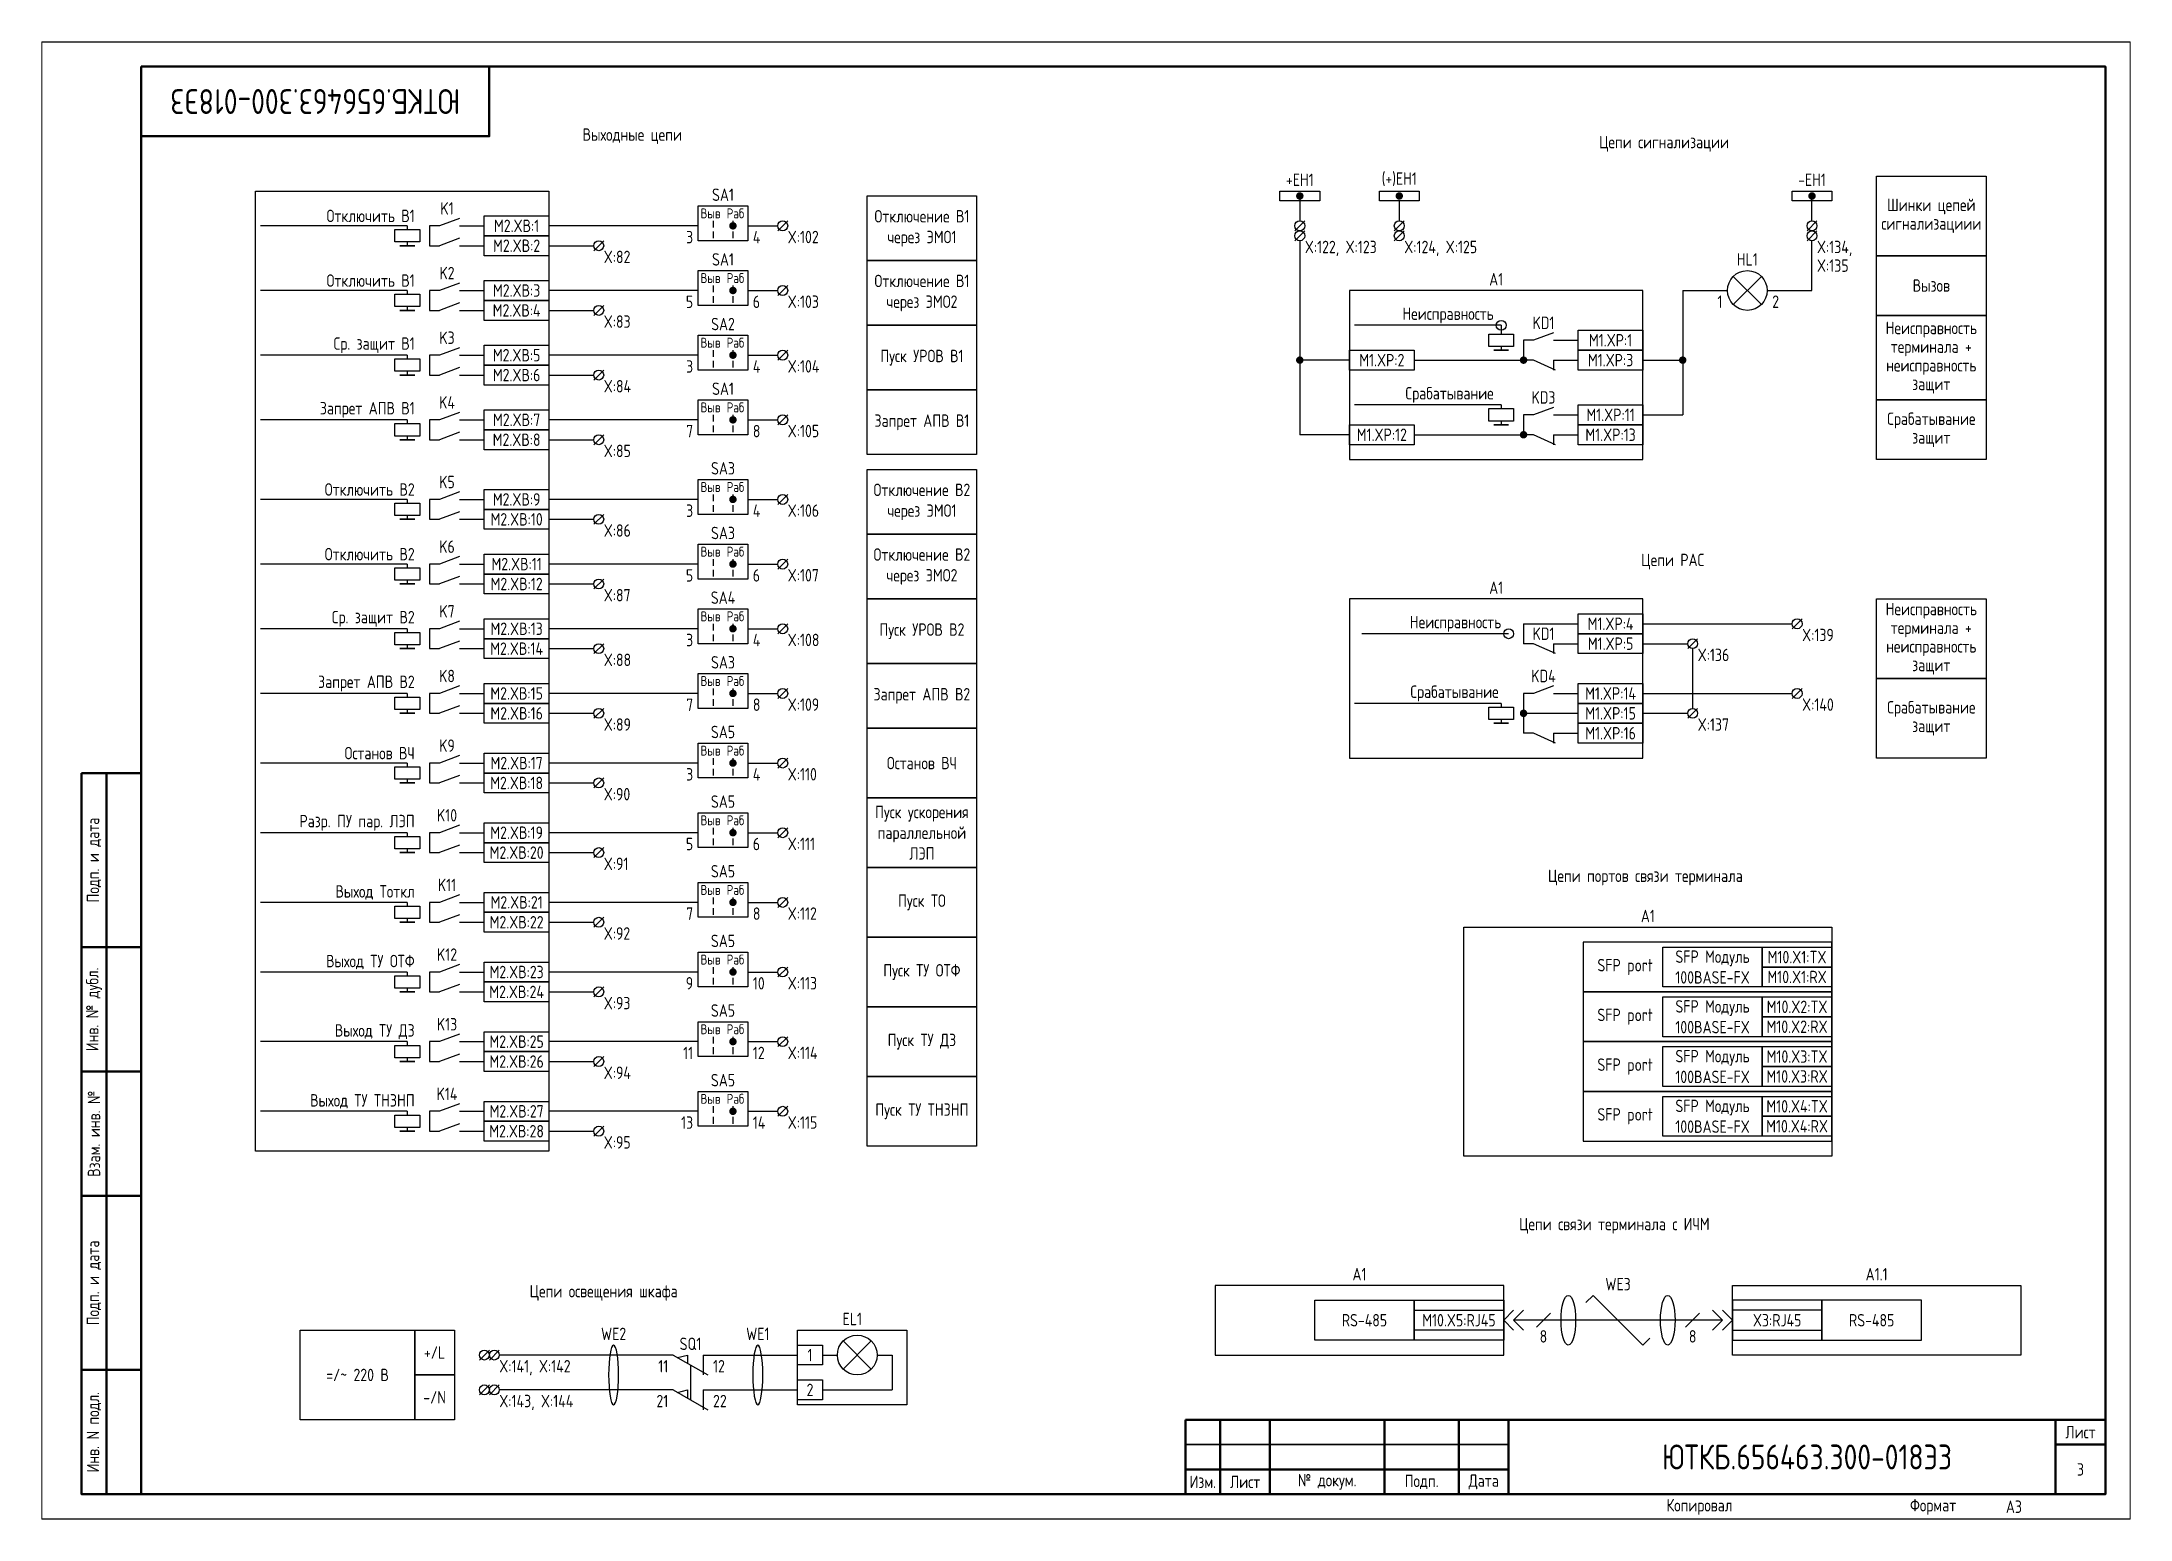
# Paper-space layout 'Лист3' of a CAD drawing. Header units: millimetres, sheet in inches. Extents: x 77.7 to 101.3, y 96.7 to 113.3.
# The model-space entities are those that its viewports show. They can reach past a viewport. Long polylines and large blocks are cut down to what shows.
import ezdxf

# ---------------------------------------------------------------- set-up
doc = ezdxf.new("R2010")
doc.units = ezdxf.units.MM
doc.styles.add('Gost_type_A', font='GOST_A.TTF')

# ---------------------------------------------------------------- blocks, each defined once
blk = doc.blocks.new('Штамп угловой верхний')
at = {"lineweight": 50}
blk.add_lwpolyline([(0, 0), (70, 0), (70, -14), (0, -14)], close=True, dxfattribs=at)
blk = doc.blocks.new('Формат_А3')
blk.add_lwpolyline([(-420, 297), (0, 297), (0, 0), (-420, 0)], close=True)
at = {"lineweight": 50}
blk.add_lwpolyline([(-400, 292), (-5, 292), (-5, 5), (-400, 5)], close=True, dxfattribs=at)
blk = doc.blocks.new('Штамп левый нижний')
at = {"lineweight": 50}
for points in [[(-12, 145), (-7, 145), (-7, 110), (-12, 110)], [(-7, 145), (0, 145), (0, 110), (-7, 110)], [(-12, 110), (-7, 110), (-7, 85), (-12, 85)], [(-7, 110), (0, 110), (0, 85), (-7, 85)], [(-12, 85), (-7, 85), (-7, 60), (-12, 60)], [(-7, 85), (0, 85), (0, 60), (-7, 60)], [(-12, 60), (-7, 60), (-7, 25), (-12, 25)], [(-7, 60), (0, 60), (0, 25), (-7, 25)], [(-12, 25), (-7, 25), (-7, 0), (-12, 0)], [(-7, 25), (0, 25), (0, 0), (-7, 0)]]:
    blk.add_lwpolyline(points, close=True, dxfattribs=at)
at = {"char_height": 2.5, "attachment_point": 5, "rotation": 90, "style": 'Gost_type_A'}
for s, insert, width in [('Подп. и дата', (-9.5, 127.5), 35), ('Инв. № дубл.', (-9.5, 97.5), 25), ('Взам. инв. №', (-9.5, 72.5), 25), ('Подп. и дата', (-9.5, 42.5), 35), ('Инв. N подл.', (-9.5, 12.5), 25)]:
    blk.add_mtext(s, dxfattribs=dict(at, insert=insert, width=width))
blk = doc.blocks.new('Штамп малый нижний')
at = {"lineweight": 50}
for points in [[(-185, 15), (-178, 15), (-178, 5), (-185, 5)], [(-178, 15), (-168, 15), (-168, 5), (-178, 5)], [(-168, 15), (-145, 15), (-145, 5), (-168, 5)], [(-145, 15), (-130, 15), (-130, 5), (-145, 5)], [(-130, 15), (-120, 15), (-120, 5), (-130, 5)], [(-120, 15), (-10, 15), (-10, 0), (-120, 0)], [(-10, 15), (0, 15), (0, 10), (-10, 10)], [(-10, 10), (0, 10), (0, 0), (-10, 0)], [(-185, 5), (-178, 5), (-178, 0), (-185, 0)], [(-178, 5), (-168, 5), (-168, 0), (-178, 0)], [(-168, 5), (-145, 5), (-145, 0), (-168, 0)], [(-145, 5), (-130, 5), (-130, 0), (-145, 0)], [(-130, 5), (-120, 5), (-120, 0), (-130, 0)]]:
    blk.add_lwpolyline(points, close=True, dxfattribs=at)
for points in [[(-185, 15), (-178, 15), (-178, 10), (-185, 10)], [(-178, 15), (-168, 15), (-168, 10), (-178, 10)], [(-168, 15), (-145, 15), (-145, 10), (-168, 10)], [(-145, 15), (-130, 15), (-130, 10), (-145, 10)], [(-130, 15), (-120, 15), (-120, 10), (-130, 10)], [(-185, 10), (-178, 10), (-178, 5), (-185, 5)], [(-178, 10), (-168, 10), (-168, 5), (-178, 5)], [(-168, 10), (-145, 10), (-145, 5), (-168, 5)], [(-145, 10), (-130, 10), (-130, 5), (-145, 5)], [(-130, 10), (-120, 10), (-120, 5), (-130, 5)]]:
    blk.add_lwpolyline(points, close=True)
at = {"char_height": 2.5, "style": 'Gost_type_A'}
for s, insert, width, attachment_point in [('Лист', (-5, 12.5), 10, 5), ('Изм.', (-181.5, 2.5), 7, 5), ('Лист', (-173, 2.5), 10, 5), ('№ докум.', (-156.5, 2.5), 23, 5), ('Подп.', (-137.5, 2.5), 15, 5), ('Дата', (-125, 2.5), 10, 5), ('Копировал', (-75, -2.53), 13.1202, 6), ('Формат', (-30, -2.53), 13.1202, 6)]:
    blk.add_mtext(s, dxfattribs=dict(at, insert=insert, width=width, attachment_point=attachment_point))
blk = doc.blocks.new('POINT')
at = {"const_width": 0.75}
blk.add_lwpolyline([(-0.375, 0, 1), (0.375, 0, 1)], format="xyb", close=True, dxfattribs=at)
blk = doc.blocks.new('Шинка')
blk.add_lwpolyline([(-4, 1), (4, 1), (4, -1), (-4, -1)], close=True)
blk.add_blockref('POINT', (0, 0))
blk = doc.blocks.new('Переключатель_положение')
for p, q in [((2, 1), (2, -0.34)), ((2, -1.14), (2, -2.49))]:
    blk.add_line(p, q)

msp = doc.modelspace()

# ---------------------------------------------------------------- linework, layer by layer
for p, q in [((1093, 266), (1093, 261)), ((1113, 265), (1113, 261)), ((1196, 261), (1196, 266)), ((990.01, 261), (988.01, 259)), ((1094, 261), (1092, 259)), ((1114, 261), (1112, 259)), ((1197, 261), (1195, 259)), ((913.5, 260), (884, 260)), ((913.5, 260), (913.5, 259.25)), ((913.5, 256.75), (913.5, 256)), ((972, 260), (942, 260)), ((953.01, 257), (951.01, 255)), ((1094, 259), (1092, 257)), ((1093, 257), (1093, 218)), ((1114, 259), (1112, 257)), ((1197, 259), (1195, 257)), ((1196, 259), (1196, 259.01)), ((1196, 259), (1196, 259.01)), ((1196, 247), (1196, 257)), ((942, 256), (951, 256)), ((990.01, 248), (988.01, 246)), ((1180.17, 249.83), (1185.83, 244.17)), ((1185.83, 249.83), (1180.17, 244.17)), ((913.5, 247), (884, 247)), ((913.5, 247), (913.5, 246.25)), ((913.5, 243.75), (913.5, 243)), ((972, 247), (942, 247)), ((953.01, 244), (951.01, 242)), ((1170, 247), (1179, 247)), ((1170, 247), (1170, 222)), ((1187, 247), (1196, 247)), ((942, 243), (951, 243)), ((1133.5, 240), (1104, 240)), ((1133.5, 240), (1133.5, 238.25)), ((1133.5, 235.75), (1133.5, 235)), ((913.5, 234), (884, 234)), ((913.5, 234), (913.5, 233.25)), ((972, 234), (942, 234)), ((953.01, 231), (951.01, 229)), ((990.01, 235), (988.01, 233)), ((1103, 233), (1093, 233)), ((1144, 233), (1144, 231)), ((1162, 233), (1170, 233)), ((913.5, 230.75), (913.5, 230)), ((942, 230), (951, 230)), ((1133.5, 224), (1104, 224)), ((1133.5, 224), (1133.5, 223.25)), ((913.5, 221), (884, 221)), ((913.5, 221), (913.5, 220.25)), ((972, 221), (942, 221)), ((990.01, 222), (988.01, 220)), ((1133.5, 220.75), (1133.5, 220)), ((1162, 222), (1170, 222)), ((913.5, 217.75), (913.5, 217)), ((942, 217), (951, 217)), ((953.01, 218), (951.01, 216)), ((1103, 218), (1093, 218)), ((1144, 218), (1144, 216)), ((990.01, 206), (988.01, 204)), ((913.5, 205), (884, 205)), ((913.5, 205), (913.5, 204.25)), ((913.5, 201.75), (913.5, 201)), ((972, 205), (942, 205)), ((953.01, 202), (951.01, 200)), ((942, 201), (951, 201)), ((913.5, 192), (884, 192)), ((913.5, 192), (913.5, 191.25)), ((972, 192), (942, 192)), ((953.01, 189), (951.01, 187)), ((990.01, 193), (988.01, 191)), ((913.5, 188.75), (913.5, 188)), ((942, 188), (951, 188)), ((1194.01, 181), (1192.01, 179)), ((913.5, 179), (884, 179)), ((913.5, 179), (913.5, 178.25)), ((972, 179), (942, 179)), ((990.01, 180), (988.01, 178)), ((1135, 178), (1105.5, 178)), ((1138, 180), (1138, 176)), ((1162, 180), (1192, 180)), ((1173, 177), (1171, 175)), ((913.5, 175.75), (913.5, 175)), ((942, 175), (951, 175)), ((953.01, 176), (951.01, 174)), ((1144, 176), (1144, 174)), ((1162, 176), (1171, 176)), ((1172, 175), (1172, 163)), ((913.5, 166), (884, 166)), ((913.5, 166), (913.5, 165.25)), ((972, 166), (942, 166)), ((990.01, 167), (988.01, 165)), ((1133.5, 164), (1104, 164)), ((1133.5, 164), (1133.5, 163.25)), ((1162, 166), (1192, 166)), ((1194.01, 167), (1192.01, 165)), ((913.5, 162.75), (913.5, 162)), ((942, 162), (951, 162)), ((953.01, 163), (951.01, 161)), ((1133.5, 160.75), (1133.5, 160)), ((1162, 162), (1171, 162)), ((1173, 163), (1171, 161)), ((1144, 158), (1144, 156)), ((913.5, 152), (884, 152)), ((913.5, 152), (913.5, 151.25)), ((972, 152), (942, 152)), ((990.01, 153), (988.01, 151)), ((913.5, 148.75), (913.5, 148)), ((942, 148), (951, 148)), ((953.01, 149), (951.01, 147)), ((990.01, 139), (988.01, 137)), ((913.5, 138), (884, 138)), ((913.5, 138), (913.5, 137.25)), ((913.5, 134.75), (913.5, 134)), ((972, 138), (942, 138)), ((953.01, 135), (951.01, 133)), ((942, 134), (951, 134)), ((913.5, 124), (884, 124)), ((913.5, 124), (913.5, 123.25)), ((972, 124), (942, 124)), ((990.01, 125), (988.01, 123)), ((913.5, 120.75), (913.5, 120)), ((942, 120), (951, 120)), ((953.01, 121), (951.01, 119)), ((913.5, 110), (884, 110)), ((913.5, 110), (913.5, 109.25)), ((972, 110), (942, 110)), ((990.01, 111), (988.01, 109)), ((913.5, 106.75), (913.5, 106)), ((942, 106), (951, 106)), ((953.01, 107), (951.01, 105)), ((990.01, 97), (988.01, 95)), ((913.5, 96), (884, 96)), ((913.5, 96), (913.5, 95.25)), ((913.5, 92.75), (913.5, 92)), ((972, 96), (942, 96)), ((953.01, 93), (951.01, 91)), ((942, 92), (951, 92)), ((913.5, 82), (884, 82)), ((913.5, 82), (913.5, 81.25)), ((972, 82), (942, 82)), ((990.01, 83), (988.01, 81)), ((913.5, 78.75), (913.5, 78)), ((942, 78), (951, 78)), ((953.01, 79), (951.01, 77)), ((1134, 40), (1136, 42)), ((1134, 40), (1136, 42)), ((1136, 40), (1138, 42)), ((1136, 40), (1138, 42)), ((1150.53, 43.53), (1152, 45)), ((1152, 45), (1162, 35)), ((1178, 40), (1176, 42)), ((1178, 40), (1176, 42)), ((1180, 40), (1178, 42)), ((1180, 40), (1178, 42)), ((1134, 40), (1136, 38)), ((1134, 40), (1136, 38)), ((1178, 40), (1136, 40)), ((1136, 40), (1138, 38)), ((1136, 40), (1138, 38)), ((1143.41, 41.41), (1140.59, 38.59)), ((1173.41, 41.41), (1170.59, 38.59)), ((1178, 40), (1176, 38)), ((1178, 40), (1176, 38)), ((1180, 40), (1178, 38)), ((1180, 40), (1178, 38)), ((930.01, 34), (928.01, 32)), ((932.01, 34), (930.01, 32)), ((1001.17, 35.83), (1006.83, 30.17)), ((1006.83, 35.83), (1001.17, 30.17)), ((1162, 35), (1163.41, 36.41)), ((967, 33), (932.01, 33)), ((967, 33), (973.92, 29)), ((967.87, 32.5), (969.87, 33)), ((969.87, 33), (969.87, 31.34)), ((973, 33), (973, 29)), ((973, 33), (992, 33)), ((997, 33), (1000, 33)), ((1008, 33), (1011, 33)), ((1011, 33), (1011, 26)), ((930.01, 27), (928.01, 25)), ((932.01, 27), (930.01, 25)), ((967, 26), (932.01, 26)), ((967, 26), (973.92, 22)), ((967.87, 25.5), (969.87, 26)), ((969.87, 26), (969.87, 24.34)), ((973, 26), (973, 22)), ((973, 26), (992, 26)), ((997, 26), (1011, 26))]:
    msp.add_line(p, q)
at = {"ltscale": 4.32}
for p, q in [((924, 261.5), (920, 260)), ((924, 257.5), (920, 256)), ((924, 248.5), (920, 247)), ((924, 244.5), (920, 243)), ((924, 235.5), (920, 234)), ((1144, 238.5), (1140, 237)), ((924, 231.5), (920, 230)), ((1144.39, 231), (1140, 233)), ((1144, 223.5), (1140, 222)), ((924, 222.5), (920, 221)), ((924, 218.5), (920, 217)), ((1144.39, 216), (1140, 218)), ((924, 206.5), (920, 205)), ((924, 202.5), (920, 201)), ((924, 193.5), (920, 192)), ((924, 189.5), (920, 188)), ((924, 180.5), (920, 179)), ((924, 176.5), (920, 175)), ((1144.39, 174), (1140, 176)), ((924, 167.5), (920, 166)), ((1144, 167.5), (1140, 166)), ((924, 163.5), (920, 162)), ((1144.39, 156), (1140, 158)), ((924, 153.5), (920, 152)), ((924, 149.5), (920, 148)), ((924, 139.5), (920, 138)), ((924, 135.5), (920, 134)), ((924, 125.5), (920, 124)), ((924, 121.5), (920, 120)), ((924, 111.5), (920, 110)), ((924, 107.5), (920, 106)), ((924, 97.5), (920, 96)), ((924, 93.5), (920, 92)), ((924, 83.5), (920, 82)), ((924, 79.5), (920, 78))]:
    msp.add_line(p, q, dxfattribs=at)
at = {"ltscale": 1.08}
for p, q in [((920, 260), (918, 260)), ((918, 260), (918, 256)), ((924, 260), (929, 260)), ((918, 256), (920, 256)), ((924, 256), (929, 256)), ((920, 247), (918, 247)), ((918, 247), (918, 243)), ((924, 247), (929, 247)), ((918, 243), (920, 243)), ((924, 243), (929, 243)), ((1140, 237), (1138, 237)), ((1138, 237), (1138, 233)), ((1144, 237), (1149, 237)), ((920, 234), (918, 234)), ((918, 234), (918, 230)), ((924, 234), (929, 234)), ((1116, 233), (1138, 233)), ((1140, 233), (1138, 233)), ((1144, 233), (1149, 233)), ((918, 230), (920, 230)), ((924, 230), (929, 230)), ((920, 221), (918, 221)), ((918, 221), (918, 217)), ((924, 221), (929, 221)), ((1140, 222), (1138, 222)), ((1138, 222), (1138, 218)), ((1144, 222), (1149, 222)), ((918, 217), (920, 217)), ((924, 217), (929, 217)), ((1116, 218), (1138, 218)), ((1140, 218), (1138, 218)), ((1144, 218), (1149, 218)), ((920, 205), (918, 205)), ((918, 205), (918, 201)), ((924, 205), (929, 205)), ((918, 201), (920, 201)), ((924, 201), (929, 201)), ((920, 192), (918, 192)), ((918, 192), (918, 188)), ((924, 192), (929, 192)), ((918, 188), (920, 188)), ((924, 188), (929, 188)), ((920, 179), (918, 179)), ((918, 179), (918, 175)), ((924, 179), (929, 179)), ((1138, 180), (1149, 180)), ((918, 175), (920, 175)), ((924, 175), (929, 175)), ((1140, 176), (1138, 176)), ((1144, 176), (1149, 176)), ((920, 166), (918, 166)), ((918, 166), (918, 162)), ((924, 166), (929, 166)), ((1140, 166), (1138, 166)), ((1138, 166), (1138, 158)), ((1144, 166), (1149, 166)), ((918, 162), (920, 162)), ((924, 162), (929, 162)), ((1138, 162), (1149, 162)), ((1140, 158), (1138, 158)), ((1144, 158), (1149, 158)), ((920, 152), (918, 152)), ((918, 152), (918, 148)), ((924, 152), (929, 152)), ((918, 148), (920, 148)), ((924, 148), (929, 148)), ((920, 138), (918, 138)), ((918, 138), (918, 134)), ((924, 138), (929, 138)), ((918, 134), (920, 134)), ((924, 134), (929, 134)), ((920, 124), (918, 124)), ((918, 124), (918, 120)), ((924, 124), (929, 124)), ((918, 120), (920, 120)), ((924, 120), (929, 120)), ((920, 110), (918, 110)), ((918, 110), (918, 106)), ((924, 110), (929, 110)), ((918, 106), (920, 106)), ((924, 106), (929, 106)), ((920, 96), (918, 96)), ((918, 96), (918, 92)), ((924, 96), (929, 96)), ((918, 92), (920, 92)), ((924, 92), (929, 92)), ((920, 82), (918, 82)), ((918, 82), (918, 78)), ((924, 82), (929, 82)), ((918, 78), (920, 78)), ((924, 78), (929, 78))]:
    msp.add_line(p, q, dxfattribs=at)
at = {"ltscale": 4}
for p, q in [((982, 260), (988.01, 260)), ((982, 247), (988.01, 247)), ((982, 234), (988.01, 234)), ((982, 221), (988.01, 221)), ((982, 205), (988.01, 205)), ((982, 192), (988.01, 192)), ((982, 179), (988.01, 179)), ((982, 166), (988.01, 166)), ((982, 152), (988.01, 152)), ((982, 138), (988.01, 138)), ((982, 124), (988.01, 124)), ((982, 110), (988.01, 110)), ((982, 96), (988.01, 96)), ((982, 82), (988.01, 82))]:
    msp.add_line(p, q, dxfattribs=at)
at = {"ltscale": 0.5}
msp.add_line((970.46, 31), (970.46, 24), dxfattribs=at)
for points in [[(1231, 254), (1209, 254), (1209, 270), (1231, 270)], [(883, 267), (942, 267), (942, 74), (883, 74)], [(1006, 266), (1028, 266), (1028, 253), (1006, 253)], [(929, 262), (942, 262), (942, 258), (929, 258)], [(972, 264), (982, 264), (982, 257), (972, 257)], [(916, 259.25), (916, 256.75), (911, 256.75), (911, 259.25)], [(929, 258), (942, 258), (942, 254), (929, 254)], [(915, 256), (912, 256)], [(1006, 253), (1028, 253), (1028, 240), (1006, 240)], [(1231, 242), (1209, 242), (1209, 254), (1231, 254)], [(929, 249), (942, 249), (942, 245), (929, 245)], [(972, 251), (982, 251), (982, 244), (972, 244)], [(916, 246.25), (916, 243.75), (911, 243.75), (911, 246.25)], [(929, 245), (942, 245), (942, 241), (929, 241)], [(1103, 213), (1162, 213), (1162, 247), (1103, 247)], [(915, 243), (912, 243)], [(1006, 240), (1028, 240), (1028, 227), (1006, 227)], [(1231, 225), (1209, 225), (1209, 242), (1231, 242)], [(929, 236), (942, 236), (942, 232), (929, 232)], [(972, 238), (982, 238), (982, 231), (972, 231)], [(1136, 238.25), (1136, 235.75), (1131, 235.75), (1131, 238.25)], [(1149, 239), (1162, 239), (1162, 235), (1149, 235)], [(916, 233.25), (916, 230.75), (911, 230.75), (911, 233.25)], [(929, 232), (942, 232), (942, 228), (929, 228)], [(1103, 235), (1116, 235), (1116, 231), (1103, 231)], [(1135, 235), (1132, 235)], [(1149, 235), (1162, 235), (1162, 231), (1149, 231)], [(915, 230), (912, 230)], [(1006, 227), (1028, 227), (1028, 214), (1006, 214)], [(929, 223), (942, 223), (942, 219), (929, 219)], [(972, 225), (982, 225), (982, 218), (972, 218)], [(1136, 223.25), (1136, 220.75), (1131, 220.75), (1131, 223.25)], [(1149, 224), (1162, 224), (1162, 220), (1149, 220)], [(1231, 213), (1209, 213), (1209, 225), (1231, 225)], [(916, 220.25), (916, 217.75), (911, 217.75), (911, 220.25)], [(929, 219), (942, 219), (942, 215), (929, 215)], [(1103, 220), (1116, 220), (1116, 216), (1103, 216)], [(1135, 220), (1132, 220)], [(1149, 220), (1162, 220), (1162, 216), (1149, 216)], [(915, 217), (912, 217)], [(1006, 211), (1028, 211), (1028, 198), (1006, 198)], [(929, 207), (942, 207), (942, 203), (929, 203)], [(972, 209), (982, 209), (982, 202), (972, 202)], [(916, 204.25), (916, 201.75), (911, 201.75), (911, 204.25)], [(929, 203), (942, 203), (942, 199), (929, 199)], [(915, 201), (912, 201)], [(1006, 198), (1028, 198), (1028, 185), (1006, 185)], [(929, 194), (942, 194), (942, 190), (929, 190)], [(972, 196), (982, 196), (982, 189), (972, 189)], [(916, 191.25), (916, 188.75), (911, 188.75), (911, 191.25)], [(929, 190), (942, 190), (942, 186), (929, 186)], [(915, 188), (912, 188)], [(1006, 185), (1028, 185), (1028, 172), (1006, 172)], [(1103, 153), (1162, 153), (1162, 185), (1103, 185)], [(1231, 169), (1209, 169), (1209, 185), (1231, 185)], [(929, 181), (942, 181), (942, 177), (929, 177)], [(972, 183), (982, 183), (982, 176), (972, 176)], [(1149, 182), (1162, 182), (1162, 178), (1149, 178)], [(916, 178.25), (916, 175.75), (911, 175.75), (911, 178.25)], [(929, 177), (942, 177), (942, 173), (929, 173)], [(1149, 178), (1162, 178), (1162, 174), (1149, 174)], [(915, 175), (912, 175)], [(929, 168), (942, 168), (942, 164), (929, 164)], [(972, 170), (982, 170), (982, 163), (972, 163)], [(1006, 172), (1028, 172), (1028, 159), (1006, 159)], [(1149, 168), (1162, 168), (1162, 164), (1149, 164)], [(1231, 153), (1209, 153), (1209, 169), (1231, 169)], [(916, 165.25), (916, 162.75), (911, 162.75), (911, 165.25)], [(929, 164), (942, 164), (942, 160), (929, 160)], [(1149, 164), (1162, 164), (1162, 160), (1149, 160)], [(915, 162), (912, 162)], [(1136, 163.25), (1136, 160.75), (1131, 160.75), (1131, 163.25)], [(1135, 160), (1132, 160)], [(1149, 160), (1162, 160), (1162, 156), (1149, 156)], [(972, 156), (982, 156), (982, 149), (972, 149)], [(1006, 159), (1028, 159), (1028, 145), (1006, 145)], [(916, 151.25), (916, 148.75), (911, 148.75), (911, 151.25)], [(929, 154), (942, 154), (942, 150), (929, 150)], [(915, 148), (912, 148)], [(929, 150), (942, 150), (942, 146), (929, 146)], [(1006, 145), (1028, 145), (1028, 131), (1006, 131)], [(929, 140), (942, 140), (942, 136), (929, 136)], [(972, 142), (982, 142), (982, 135), (972, 135)], [(916, 137.25), (916, 134.75), (911, 134.75), (911, 137.25)], [(929, 136), (942, 136), (942, 132), (929, 132)], [(915, 134), (912, 134)], [(1006, 131), (1028, 131), (1028, 117), (1006, 117)], [(929, 126), (942, 126), (942, 122), (929, 122)], [(972, 128), (982, 128), (982, 121), (972, 121)], [(916, 123.25), (916, 120.75), (911, 120.75), (911, 123.25)], [(929, 122), (942, 122), (942, 118), (929, 118)], [(915, 120), (912, 120)], [(1126, 119), (1200, 119), (1200, 73), (1126, 73)], [(972, 114), (982, 114), (982, 107), (972, 107)], [(1006, 117), (1028, 117), (1028, 103), (1006, 103)], [(1150, 106), (1200, 106), (1200, 116), (1150, 116)], [(1166, 115), (1186, 115), (1186, 107), (1166, 107)], [(1186, 115), (1200, 115), (1200, 111), (1186, 111)], [(916, 109.25), (916, 106.75), (911, 106.75), (911, 109.25)], [(929, 112), (942, 112), (942, 108), (929, 108)], [(1186, 111), (1200, 111), (1200, 107), (1186, 107)], [(915, 106), (912, 106)], [(929, 108), (942, 108), (942, 104), (929, 104)], [(1150, 96), (1200, 96), (1200, 106), (1150, 106)], [(1166, 105), (1186, 105), (1186, 97), (1166, 97)], [(1186, 105), (1200, 105), (1200, 101), (1186, 101)], [(1006, 103), (1028, 103), (1028, 89), (1006, 89)], [(1186, 101), (1200, 101), (1200, 97), (1186, 97)], [(929, 98), (942, 98), (942, 94), (929, 94)], [(972, 100), (982, 100), (982, 93), (972, 93)], [(916, 95.25), (916, 92.75), (911, 92.75), (911, 95.25)], [(929, 94), (942, 94), (942, 90), (929, 90)], [(1150, 86), (1200, 86), (1200, 96), (1150, 96)], [(1166, 95), (1186, 95), (1186, 87), (1166, 87)], [(1186, 95), (1200, 95), (1200, 91), (1186, 91)], [(915, 92), (912, 92)], [(1006, 89), (1028, 89), (1028, 75), (1006, 75)], [(1186, 91), (1200, 91), (1200, 87), (1186, 87)], [(929, 84), (942, 84), (942, 80), (929, 80)], [(972, 86), (982, 86), (982, 79), (972, 79)], [(1150, 76), (1200, 76), (1200, 86), (1150, 86)], [(1166, 85), (1186, 85), (1186, 77), (1166, 77)], [(1186, 85), (1200, 85), (1200, 81), (1186, 81)], [(916, 81.25), (916, 78.75), (911, 78.75), (911, 81.25)], [(929, 80), (942, 80), (942, 76), (929, 76)], [(1186, 81), (1200, 81), (1200, 77), (1186, 77)], [(915, 78), (912, 78)], [(1076, 33), (1134, 33), (1134, 47), (1076, 47)], [(1238, 33), (1180, 33), (1180, 47), (1238, 47)], [(1096, 44), (1116, 44), (1116, 36), (1096, 36)], [(1116, 44), (1134, 44), (1134, 36), (1116, 36)], [(1116, 42), (1134, 42), (1134, 38), (1116, 38)], [(1198, 44), (1180, 44), (1180, 36), (1198, 36)], [(1198, 42), (1180, 42), (1180, 38), (1198, 38)], [(1218, 44), (1198, 44), (1198, 36), (1218, 36)], [(915, 20), (892, 20), (892, 38), (915, 38)], [(923, 29), (915, 29), (915, 38), (923, 38)], [(992, 38), (1014, 38), (1014, 23), (992, 23)], [(992, 35), (997, 35), (997, 31), (992, 31)], [(923, 20), (915, 20), (915, 29), (923, 29)], [(992, 28), (997, 28), (997, 24), (992, 24)]]:
    msp.add_lwpolyline(points, close=True)
for centre, radius in [((989.01, 260), 1), ((1093, 260), 1), ((1113, 260), 1), ((1196, 260), 1), ((952.01, 256), 1), ((1093, 258), 1), ((1113, 258), 1), ((1196, 258), 1), ((989.01, 247), 1), ((1183, 247), 4), ((952.01, 243), 1), ((1133.5, 240), 1), ((952.01, 230), 1), ((989.01, 234), 1), ((989.01, 221), 1), ((952.01, 217), 1), ((989.01, 205), 1), ((952.01, 201), 1), ((952.01, 188), 1), ((989.01, 192), 1), ((1193.01, 180), 1), ((989.01, 179), 1), ((1135, 178), 1), ((1172, 176), 1), ((952.01, 175), 1), ((989.01, 166), 1), ((1193.01, 166), 1), ((952.01, 162), 1), ((1172, 162), 1), ((989.01, 152), 1), ((952.01, 148), 1), ((989.01, 138), 1), ((952.01, 134), 1), ((989.01, 124), 1), ((952.01, 120), 1), ((989.01, 110), 1), ((952.01, 106), 1), ((989.01, 96), 1), ((952.01, 92), 1), ((989.01, 82), 1), ((952.01, 78), 1), ((929.01, 33), 1), ((931.01, 33), 1), ((1004, 33), 4), ((929.01, 26), 1), ((931.01, 26), 1)]:
    msp.add_circle(centre, radius)
for centre in [(1147, 40), (1167, 40)]:
    msp.add_ellipse(centre, major_axis=(0, -5), ratio=0.293778)
at = {"extrusion": (0, 0, -1)}
for centre in [(955, 29), (984, 29)]:
    msp.add_ellipse(centre, major_axis=(0, -6), ratio=0.166667, dxfattribs=at)

# ---------------------------------------------------------------- block references
at = {"color": 1}
for name, p in [('Формат_А3', (840, 0)), ('Формат_А3', (1260, 0)), ('Формат_А3', (1680, 0)), ('Штамп левый нижний', (860, 5)), ('Штамп малый нижний', (1255, 5))]:
    msp.add_blockref(name, p, dxfattribs=at)
for name, p in [('Штамп угловой верхний', (860, 292)), ('Шинка', (1093, 266)), ('Шинка', (1113, 266)), ('Шинка', (1196, 266)), ('Переключатель_положение', (973, 260)), ('POINT', (979, 260)), ('Переключатель_положение', (977, 260)), ('Переключатель_положение', (973, 247)), ('Переключатель_положение', (977, 247)), ('POINT', (979, 247)), ('Переключатель_положение', (973, 234)), ('POINT', (979, 234)), ('Переключатель_положение', (977, 234)), ('POINT', (1093, 233)), ('POINT', (1138, 233)), ('POINT', (1170, 233)), ('Переключатель_положение', (973, 221)), ('POINT', (979, 221)), ('Переключатель_положение', (977, 221)), ('POINT', (1138, 218)), ('Переключатель_положение', (973, 205)), ('Переключатель_положение', (977, 205)), ('POINT', (979, 205)), ('Переключатель_положение', (973, 192)), ('POINT', (979, 192)), ('Переключатель_положение', (977, 192)), ('Переключатель_положение', (973, 179)), ('POINT', (979, 179)), ('Переключатель_положение', (977, 179)), ('Переключатель_положение', (973, 166)), ('POINT', (979, 166)), ('Переключатель_положение', (977, 166)), ('POINT', (1138, 162)), ('Переключатель_положение', (973, 152)), ('POINT', (979, 152)), ('Переключатель_положение', (977, 152)), ('Переключатель_положение', (973, 138)), ('POINT', (979, 138)), ('Переключатель_положение', (977, 138)), ('Переключатель_положение', (973, 124)), ('POINT', (979, 124)), ('Переключатель_положение', (977, 124)), ('Переключатель_положение', (973, 110)), ('POINT', (979, 110)), ('Переключатель_положение', (977, 110)), ('Переключатель_положение', (973, 96)), ('POINT', (979, 96)), ('Переключатель_положение', (977, 96)), ('Переключатель_положение', (973, 82)), ('POINT', (979, 82)), ('Переключатель_положение', (977, 82))]:
    msp.add_blockref(name, p)

# ---------------------------------------------------------------- texts
at = {"insert": (895, 285), "char_height": 5, "width": 70, "attachment_point": 5, "rotation": 180, "style": 'Gost_type_A'}
msp.add_mtext('ЮТКБ.656463.300-018Э3', dxfattribs=at)
at = {"char_height": 2.5, "style": 'Gost_type_A'}
for s, insert, width, attachment_point, line_spacing_factor in [('Выходные цепи', (958.75, 278), 197.5, 5, 0.9), ('Цепи сигнализации', (1166.25, 276.5), 197.5, 5, 0.9), ('Шинки цепей сигнализациии', (1220, 262), 21.9988, 5, 0.9), ('X:102', (990.01, 259), 8, 1, 0.9), ('X:122, X:123', (1094, 257), 16, 1, 0.9), ('X:124, X:125', (1114, 257), 16, 1, 0.9), ('X:134,\\PX:135', (1197, 257), 16, 1, 0.9), ('X:82', (953.01, 255), 8, 1, 0.9), ('A1', (1132.5, 248), 59, 8, 0.9), ('Вызов', (1220, 248), 21.9988, 5, 0.9), ('X:103', (990.01, 246), 8, 1, 0.9), ('X:83', (953.01, 242), 8, 1, 0.9), ('Неисправность', (1132, 242), 37, 6, 0.8), ('Неисправность терминала + неисправность защит', (1220, 233.5), 21.9988, 5, 0.9), ('X:104', (990.01, 233), 8, 1, 0.9), ('X:84', (953.01, 229), 8, 1, 0.9), ('X:105', (990.01, 220), 8, 1, 0.9), ('Срабатывание защит', (1220, 219), 21.9988, 5, 0.9), ('X:85', (953.01, 216), 8, 1, 0.9), ('X:106', (990.01, 204), 8, 1, 0.9), ('X:86', (953.01, 200), 8, 1, 0.9), ('Цепи РАС', (1168, 192.5), 191.9988, 5, 0.9), ('X:107', (990.01, 191), 8, 1, 0.9), ('X:87', (953.01, 187), 8, 1, 0.9), ('A1', (1132.5, 186), 59, 8, 0.9), ('Неисправность', (1133.5, 180), 37, 6, 0.8), ('Неисправность терминала + неисправность защит', (1220, 177), 21.9988, 5, 0.9), ('X:108', (990.01, 178), 8, 1, 0.9), ('X:139', (1194.01, 179), 8, 1, 0.9), ('X:88', (953.01, 174), 8, 1, 0.9), ('X:136', (1173.01, 175), 8, 1, 0.9), ('X:109', (990.01, 165), 8, 1, 0.9), ('X:140', (1194.01, 165), 8, 1, 0.9), ('Срабатывание защит', (1220, 161), 21.9988, 5, 0.9), ('X:89', (953.01, 161), 8, 1, 0.9), ('X:137', (1173.01, 161), 8, 1, 0.9), ('X:90', (953.01, 147), 8, 1, 0.9), ('X:110', (990.01, 151), 8, 1, 0.9), ('X:111', (990.01, 137), 8, 1, 0.9), ('X:91', (953.01, 133), 8, 1, 0.9), ('Цепи портов связи терминала', (1162.5, 129), 197, 5, 0.9), ('X:112', (990.01, 123), 8, 1, 0.9), ('A1', (1163, 120), 74.0002, 8, 0.9), ('X:92', (953.01, 119), 8, 1, 0.9), ('X:93', (953.01, 105), 8, 1, 0.9), ('X:113', (990.01, 109), 8, 1, 0.9), ('X:114', (990.01, 95), 8, 1, 0.9), ('X:94', (953.01, 91), 8, 1, 0.9), ('X:115', (990.01, 81), 8, 1, 0.9), ('X:95', (953.01, 77), 8, 1, 0.9), ('Цепи связи терминала с ИЧМ', (1156.25, 59), 197.5, 5, 0.9), ('A1', (1105, 48), 58.0002, 8, 0.9), ('A1.1', (1209, 48), 58.0002, 8, 0.9), ('Цепи освещения шкафа', (953, 45.5), 122, 5, 0.9), ('EL1', (1003, 39), 21.9942, 8, 0.9), ('+/L', (919, 33.5), 8, 5, 0.9), ('=/~ 220 В', (903.5, 29), 23, 5, 0.9), ('X:141, X:142', (932.01, 32), 17.9949, 1, 0.9), ('-/N', (919, 24.5), 8, 5, 0.9), ('X:143, X:144', (932.01, 25), 17.9949, 1, 0.9)]:
    msp.add_mtext(s, dxfattribs=dict(at, insert=insert, width=width, attachment_point=attachment_point, line_spacing_factor=line_spacing_factor))
at = {"style": 'Gost_type_A'}
for s, insert, char_height, width, attachment_point in [('+EH1', (1093, 268), 2.5, 10, 8), ('(+)EH1', (1113, 268), 2.5, 10, 8), ('-EH1', (1196, 268), 2.5, 10, 8), ('K1', (921.5, 263.5), 2.5, 5, 5), ('SA1', (977, 265), 2.5, 10, 8), ('Отключить В1', (915, 262), 2.5, 31.0015, 6), ('M2.XВ:1', (935.5, 260), 2.5, 13, 5), ('Выв', (974.5, 262.5), 2, 5, 5), ('Раб', (979.5, 262.5), 2, 5, 5), ('Отключение В1\\Pчерез ЭМО1', (1017, 259.5), 2.5, 21.9988, 5), ('M2.XВ:2', (935.5, 256), 2.5, 13, 5), ('3', (971, 258.98), 2.5, 5, 3), ('4', (983, 258.98), 2.5, 5, 1), ('SA1', (977, 252), 2.5, 10, 8), ('HL1', (1183, 252), 2.5, 14, 8), ('Отключить В1', (915, 249), 2.5, 31.0015, 6), ('K2', (921.5, 250.5), 2.5, 5, 5), ('M2.XВ:3', (935.5, 247), 2.5, 13, 5), ('Выв', (974.5, 249.5), 2, 5, 5), ('Раб', (979.5, 249.5), 2, 5, 5), ('Отключение В1\\Pчерез ЭМО2', (1017, 246.5), 2.5, 21.9988, 5), ('M2.XВ:4', (935.5, 243), 2.5, 13, 5), ('5', (971, 245.98), 2.5, 5, 3), ('6', (983, 245.98), 2.5, 5, 1), ('1', (1178, 246), 2.5, 6, 3), ('2', (1188, 246), 2.5, 6, 1), ('SA2', (977, 239), 2.5, 10, 8), ('KD1', (1142, 240.5), 2.5, 8, 5), ('{\\C256;Ср. защит В1}', (915, 236), 2.5, 31.0015, 6), ('K3', (921.5, 237.5), 2.5, 5, 5), ('M2.XВ:5', (935.5, 234), 2.5, 13, 5), ('Выв', (974.5, 236.5), 2, 5, 5), ('Раб', (979.5, 236.5), 2, 5, 5), ('M1.XP:1', (1155.5, 237), 2.5, 13, 5), ('M2.XВ:6', (935.5, 230), 2.5, 13, 5), ('3', (971, 232.98), 2.5, 5, 3), ('4', (983, 232.98), 2.5, 5, 1), ('Пуск УРОВ В1', (1017, 233.5), 2.5, 21.9988, 5), ('M1.XP:2', (1109.5, 233), 2.5, 13, 5), ('M1.XP:3', (1155.5, 233), 2.5, 13, 5), ('SA1', (977, 226), 2.5, 10, 8), ('Запрет АПВ В1', (915, 223), 2.5, 31.0015, 6), ('K4', (921.5, 224.5), 2.5, 5, 5), ('Выв', (974.5, 223.5), 2, 5, 5), ('Раб', (979.5, 223.5), 2, 5, 5), ('KD3', (1142, 225.5), 2.5, 8, 5), ('M1.XP:11', (1155.5, 222), 2.5, 13, 5), ('M2.XВ:7', (935.5, 221), 2.5, 13, 5), ('7', (971, 219.98), 2.5, 5, 3), ('8', (983, 219.98), 2.5, 5, 1), ('Запрет АПВ В1', (1017, 220.5), 2.5, 21.9988, 5), ('M1.XP:12', (1109.5, 218), 2.5, 13, 5), ('M1.XP:13', (1155.5, 218), 2.5, 13, 5), ('M2.XВ:8', (935.5, 217), 2.5, 13, 5), ('SA3', (977, 210), 2.5, 10, 8), ('Отключить В2', (915, 207), 2.5, 31.0015, 6), ('K5', (921.5, 208.5), 2.5, 5, 5), ('M2.XВ:9', (935.5, 205), 2.5, 13, 5), ('Выв', (974.5, 207.5), 2, 5, 5), ('Раб', (979.5, 207.5), 2, 5, 5), ('Отключение В2\\Pчерез ЭМО1', (1017, 204.5), 2.5, 21.9988, 5), ('M2.XВ:10', (935.5, 201), 2.5, 13, 5), ('3', (971, 203.98), 2.5, 5, 3), ('4', (983, 203.98), 2.5, 5, 1), ('SA3', (977, 197), 2.5, 10, 8), ('Отключить В2', (915, 194), 2.5, 31.0015, 6), ('K6', (921.5, 195.5), 2.5, 5, 5), ('M2.XВ:11', (935.5, 192), 2.5, 13, 5), ('Выв', (974.5, 194.5), 2, 5, 5), ('Раб', (979.5, 194.5), 2, 5, 5), ('Отключение В2\\Pчерез ЭМО2', (1017, 191.5), 2.5, 21.9988, 5), ('M2.XВ:12', (935.5, 188), 2.5, 13, 5), ('5', (971, 190.98), 2.5, 5, 3), ('6', (983, 190.98), 2.5, 5, 1), ('SA4', (977, 184), 2.5, 10, 8), ('Ср. защит В2', (915, 181), 2.5, 31.0015, 6), ('K7', (921.5, 182.5), 2.5, 5, 5), ('Выв', (974.5, 181.5), 2, 5, 5), ('Раб', (979.5, 181.5), 2, 5, 5), ('M1.XP:4', (1155.5, 180), 2.5, 13, 5), ('M2.XВ:13', (935.5, 179), 2.5, 13, 5), ('3', (971, 177.98), 2.5, 5, 3), ('4', (983, 177.98), 2.5, 5, 1), ('Пуск УРОВ В2', (1017, 178.5), 2.5, 21.9988, 5), ('KD1', (1142, 178), 2.5, 8, 5), ('M1.XP:5', (1155.5, 176), 2.5, 13, 5), ('M2.XВ:14', (935.5, 175), 2.5, 13, 5), ('SA3', (977, 171), 2.5, 10, 8), ('Запрет АПВ В2', (915, 168), 2.5, 31.0015, 6), ('K8', (921.5, 169.5), 2.5, 5, 5), ('Выв', (974.5, 168.5), 2, 5, 5), ('Раб', (979.5, 168.5), 2, 5, 5), ('KD4', (1142, 169.5), 2.5, 8, 5), ('M2.XВ:15', (935.5, 166), 2.5, 13, 5), ('7', (971, 164.98), 2.5, 5, 3), ('8', (983, 164.98), 2.5, 5, 1), ('Запрет АПВ В2', (1017, 165.5), 2.5, 21.9988, 5), ('M1.XP:14', (1155.5, 166), 2.5, 13, 5), ('M2.XВ:16', (935.5, 162), 2.5, 13, 5), ('M1.XP:15', (1155.5, 162), 2.5, 13, 5), ('K9', (921.5, 155.5), 2.5, 5, 5), ('Выв', (974.5, 154.5), 2, 5, 5), ('SA5', (977, 157), 2.5, 10, 8), ('Раб', (979.5, 154.5), 2, 5, 5), ('M1.XP:16', (1155.5, 158), 2.5, 13, 5), ('Останов ВЧ', (915, 154), 2.5, 31.0015, 6), ('M2.XВ:17', (935.5, 152), 2.5, 13, 5), ('Останов ВЧ', (1017, 152), 2.5, 21.9988, 5), ('M2.XВ:18', (935.5, 148), 2.5, 13, 5), ('3', (971, 150.98), 2.5, 5, 3), ('4', (983, 150.98), 2.5, 5, 1), ('SA5', (977, 143), 2.5, 10, 8), ('Пуск ускорения параллельной ЛЭП ', (1017, 138), 2.5, 21.9988, 5), ('Разр. ПУ пар. ЛЭП', (915, 140), 2.5, 31.0015, 6), ('K10', (921.5, 141.5), 2.5, 5, 5), ('M2.XВ:19', (935.5, 138), 2.5, 13, 5), ('Выв', (974.5, 140.5), 2, 5, 5), ('Раб', (979.5, 140.5), 2, 5, 5), ('M2.XВ:20', (935.5, 134), 2.5, 13, 5), ('5', (971, 136.98), 2.5, 5, 3), ('6', (983, 136.98), 2.5, 5, 1), ('SA5', (977, 129), 2.5, 10, 8), ('Выход Тоткл', (915, 126), 2.5, 31.0015, 6), ('K11', (921.5, 127.5), 2.5, 5, 5), ('Выв', (974.5, 126.5), 2, 5, 5), ('Раб', (979.5, 126.5), 2, 5, 5), ('M2.XВ:21', (935.5, 124), 2.5, 13, 5), ('7', (971, 122.98), 2.5, 5, 3), ('8', (983, 122.98), 2.5, 5, 1), ('Пуск ТО', (1017, 124), 2.5, 21.9988, 5), ('M2.XВ:22', (935.5, 120), 2.5, 13, 5), ('Выход ТУ ОТФ', (915, 112), 2.5, 31.0015, 6), ('K12', (921.5, 113.5), 2.5, 5, 5), ('Выв', (974.5, 112.5), 2, 5, 5), ('SA5', (977, 115), 2.5, 10, 8), ('Раб', (979.5, 112.5), 2, 5, 5), ('SFP Mодуль 100BASE-FX', (1176, 111), 2.5, 19.9998, 5), ('M10.X1:TX', (1193, 113), 2.5, 14, 5), ('M2.XВ:23', (935.5, 110), 2.5, 13, 5), ('Пуск ТУ ОТФ', (1017, 110), 2.5, 21.9988, 5), ('SFP port', (1164, 111), 2.5, 20, 6), ('M10.X1:RX', (1193, 109), 2.5, 14, 5), ('M2.XВ:24', (935.5, 106), 2.5, 13, 5), ('9', (971, 108.98), 2.5, 5, 3), ('10', (983, 108.98), 2.5, 5, 1), ('SA5', (977, 101), 2.5, 10, 8), ('SFP port', (1164, 101), 2.5, 20, 6), ('SFP Mодуль 100BASE-FX', (1176, 101), 2.5, 19.9998, 5), ('M10.X2:TX', (1193, 103), 2.5, 14, 5), ('Выход ТУ ДЗ', (915, 98), 2.5, 31.0015, 6), ('K13', (921.5, 99.5), 2.5, 5, 5), ('M2.XВ:25', (935.5, 96), 2.5, 13, 5), ('Выв', (974.5, 98.5), 2, 5, 5), ('Раб', (979.5, 98.5), 2, 5, 5), ('Пуск ТУ ДЗ', (1017, 96), 2.5, 21.9988, 5), ('M10.X2:RX', (1193, 99), 2.5, 14, 5), ('M2.XВ:26', (935.5, 92), 2.5, 13, 5), ('11', (971, 94.98), 2.5, 5, 3), ('12', (983, 94.98), 2.5, 5, 1), ('SFP port', (1164, 91), 2.5, 20, 6), ('SFP Mодуль 100BASE-FX', (1176, 91), 2.5, 19.9998, 5), ('M10.X3:TX', (1193, 93), 2.5, 14, 5), ('SA5', (977, 87), 2.5, 10, 8), ('M10.X3:RX', (1193, 89), 2.5, 14, 5), ('Выход ТУ ТНЗНП', (915, 84), 2.5, 31.0015, 6), ('K14', (921.5, 85.5), 2.5, 5, 5), ('Выв', (974.5, 84.5), 2, 5, 5), ('Раб', (979.5, 84.5), 2, 5, 5), ('SFP Mодуль 100BASE-FX', (1176, 81), 2.5, 19.9998, 5), ('M10.X4:TX', (1193, 83), 2.5, 14, 5), ('M2.XВ:27', (935.5, 82), 2.5, 13, 5), ('13', (971, 80.98), 2.5, 5, 3), ('14', (983, 80.98), 2.5, 5, 1), ('Пуск ТУ ТНЗНП', (1017, 82), 2.5, 21.9988, 5), ('SFP port', (1164, 81), 2.5, 20, 6), ('M10.X4:RX', (1193, 79), 2.5, 14, 5), ('M2.XВ:28', (935.5, 78), 2.5, 13, 5), ('WE3', (1157, 46), 2.5, 20, 8), ('WE2', (955, 36), 2.5, 10, 8), ('WE1', (984, 36), 2.5, 10, 8), ('RS-485', (1106, 40), 2.5, 19.9998, 5), ('M10.X5:RJ45', (1125, 40), 2.5, 18.0002, 5), ('8', (1142, 38), 2.5, 20, 2), ('8', (1172, 38), 2.5, 20, 2), ('X3:RJ45', (1189, 40), 2.5, 18.0002, 5), ('RS-485', (1208, 40), 2.5, 19.9998, 5), ('SQ1', (970.46, 34), 2.5, 10, 8), ('1', (994.5, 33), 2.5, 5, 5), ('11', (966, 32), 2.5, 6, 3), ('12', (975, 32), 2.5, 6, 1), ('2', (994.5, 26), 2.5, 5, 5), ('21', (966, 25), 2.5, 6, 3), ('22', (975, 25), 2.5, 6, 1), ('ЮТКБ.656463.300-018Э3', (1195, 12.5), 5, 120, 5), ('3', (1250, 10), 2.5, 10, 5), ('A3', (1235, 2.5), 2.5, 20, 4)]:
    msp.add_mtext(s, dxfattribs=dict(at, insert=insert, char_height=char_height, width=width, attachment_point=attachment_point))
at = {"color": 6, "char_height": 2.5, "width": 37, "attachment_point": 6, "line_spacing_factor": 0.8, "style": 'Gost_type_A'}
for insert in [(1132, 226), (1133, 166)]:
    msp.add_mtext('Срабатывание', dxfattribs=dict(at, insert=insert))

psp = doc.layouts.new('Лист3')

# ---------------------------------------------------------------- viewports
at = {"layer": '0'}
psp.add_viewport(center=(89.532, 105.008), size=(23.589, 16.681), view_center_point=(1050, 148.5), view_height=297, dxfattribs=at)

doc.saveas('drawing.dxf')
